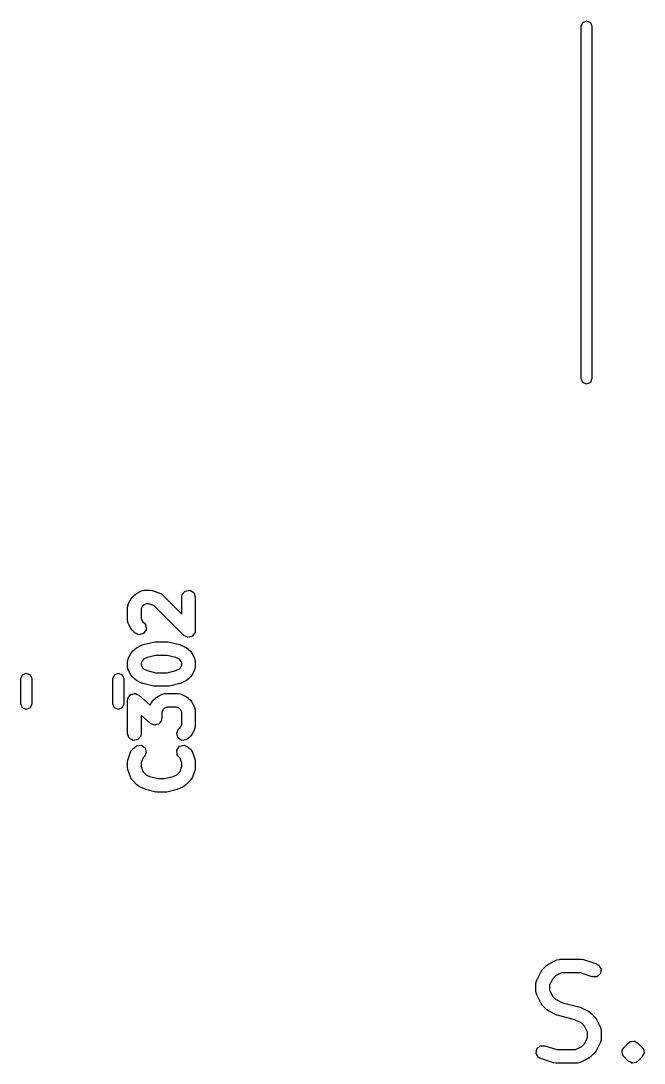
# Model space of a CAD drawing. Extents: x 93.8 to 150, y -109.7 to -90.2.
# Drawn here: x 128.34 to 135.24, y -109.53 to -97.99 of the extents above; entities that cross this region are included whole.
import ezdxf

# ---------------------------------------------------------------- set-up
doc = ezdxf.new("R2010")
doc.units = 0
doc.layers.add('BLACK', color=7, linetype='CONTINUOUS')

msp = doc.modelspace()

# ---------------------------------------------------------------- linework, layer by layer
at = {"layer": 'BLACK', "linetype": 'CONTINUOUS'}
for p, q in [((134.54, -98.05), (134.558, -98.0076)), ((134.54, -101.95), (134.54, -98.05)), ((134.558, -98.0076), (134.6, -97.99)), ((134.6, -97.99), (134.642, -98.0076)), ((134.642, -98.0076), (134.66, -98.05)), ((134.66, -98.05), (134.66, -101.95)), ((134.558, -101.992), (134.54, -101.95)), ((134.66, -101.95), (134.642, -101.992)), ((134.6, -102.01), (134.558, -101.992)), ((134.642, -101.992), (134.6, -102.01)), ((129.673, -104.3), (129.698, -104.293)), ((129.698, -104.293), (129.702, -104.294)), ((129.702, -104.294), (129.707, -104.292)), ((129.707, -104.292), (129.764, -104.292)), ((129.764, -104.292), (129.786, -104.296)), ((130.155, -104.302), (130.205, -104.293)), ((130.205, -104.293), (130.25, -104.319)), ((129.525, -104.448), (129.554, -104.391)), ((129.554, -104.391), (129.567, -104.373)), ((129.567, -104.373), (129.568, -104.371)), ((129.568, -104.371), (129.597, -104.343)), ((129.597, -104.343), (129.615, -104.33)), ((129.615, -104.33), (129.616, -104.329)), ((129.616, -104.329), (129.673, -104.3)), ((129.786, -104.296), (129.788, -104.296)), ((129.788, -104.296), (129.873, -104.325)), ((129.873, -104.325), (129.896, -104.337)), ((129.896, -104.337), (129.899, -104.341)), ((129.899, -104.341), (129.903, -104.343)), ((129.903, -104.343), (130.117, -104.558)), ((130.117, -104.367), (130.122, -104.341)), ((130.117, -104.558), (130.117, -104.367)), ((130.122, -104.341), (130.155, -104.302)), ((130.25, -104.319), (130.267, -104.367)), ((130.267, -104.367), (130.267, -104.739)), ((129.517, -104.481), (129.522, -104.456)), ((129.517, -104.624), (129.517, -104.481)), ((129.522, -104.456), (129.525, -104.452)), ((129.525, -104.452), (129.525, -104.448)), ((129.683, -104.469), (129.667, -104.499)), ((129.667, -104.499), (129.667, -104.607)), ((129.694, -104.457), (129.683, -104.469)), ((129.724, -104.442), (129.694, -104.457)), ((129.752, -104.442), (129.724, -104.442)), ((129.809, -104.461), (129.752, -104.442)), ((130.139, -104.792), (129.809, -104.461)), ((129.519, -104.628), (129.517, -104.624)), ((129.518, -104.633), (129.519, -104.628)), ((129.525, -104.658), (129.518, -104.633)), ((129.667, -104.607), (129.683, -104.637)), ((129.683, -104.637), (129.703, -104.657)), ((129.554, -104.715), (129.525, -104.658)), ((129.555, -104.716), (129.554, -104.715)), ((129.568, -104.734), (129.555, -104.716)), ((129.597, -104.763), (129.568, -104.734)), ((129.722, -104.729), (129.693, -104.771)), ((129.703, -104.657), (129.718, -104.678)), ((129.718, -104.678), (129.722, -104.729)), ((130.267, -104.739), (130.265, -104.755)), ((130.265, -104.755), (130.265, -104.758)), ((129.643, -104.785), (129.597, -104.763)), ((129.693, -104.771), (129.643, -104.785)), ((129.689, -104.894), (129.803, -104.866)), ((129.803, -104.866), (129.818, -104.865)), ((129.818, -104.865), (129.821, -104.864)), ((129.821, -104.864), (129.964, -104.864)), ((129.964, -104.864), (129.979, -104.866)), ((129.979, -104.866), (129.982, -104.866)), ((129.982, -104.866), (130.096, -104.894)), ((130.16, -104.801), (130.139, -104.792)), ((130.179, -104.812), (130.16, -104.801)), ((130.183, -104.812), (130.179, -104.812)), ((130.186, -104.813), (130.183, -104.812)), ((130.208, -104.807), (130.186, -104.813)), ((130.23, -104.804), (130.208, -104.807)), ((130.232, -104.801), (130.23, -104.804)), ((130.235, -104.8), (130.232, -104.801)), ((130.248, -104.782), (130.235, -104.8)), ((130.263, -104.764), (130.248, -104.782)), ((130.264, -104.76), (130.263, -104.764)), ((130.265, -104.758), (130.264, -104.76)), ((129.554, -104.991), (129.567, -104.973)), ((129.567, -104.973), (129.568, -104.971)), ((129.568, -104.971), (129.597, -104.943)), ((129.597, -104.943), (129.615, -104.93)), ((129.615, -104.93), (129.616, -104.929)), ((129.616, -104.929), (129.673, -104.9)), ((129.673, -104.9), (129.686, -104.896)), ((129.686, -104.896), (129.689, -104.894)), ((130.096, -104.894), (130.108, -104.9)), ((130.108, -104.9), (130.112, -104.9)), ((130.112, -104.9), (130.169, -104.929)), ((130.169, -104.929), (130.187, -104.942)), ((130.187, -104.942), (130.188, -104.943)), ((130.188, -104.943), (130.217, -104.971)), ((130.217, -104.971), (130.23, -104.99)), ((129.517, -105.081), (129.522, -105.056)), ((129.517, -105.139), (129.517, -105.081)), ((129.522, -105.056), (129.525, -105.052)), ((129.525, -105.048), (129.554, -104.991)), ((129.525, -105.052), (129.525, -105.048)), ((129.683, -105.069), (129.667, -105.099)), ((129.667, -105.099), (129.667, -105.121)), ((129.694, -105.057), (129.683, -105.069)), ((129.733, -105.038), (129.694, -105.057)), ((129.83, -105.014), (129.733, -105.038)), ((129.955, -105.014), (129.83, -105.014)), ((130.052, -105.038), (129.955, -105.014)), ((130.091, -105.057), (130.052, -105.038)), ((130.102, -105.069), (130.091, -105.057)), ((130.117, -105.099), (130.102, -105.069)), ((130.117, -105.121), (130.117, -105.099)), ((130.23, -104.99), (130.231, -104.991)), ((130.231, -104.991), (130.26, -105.048)), ((130.26, -105.048), (130.267, -105.073)), ((130.267, -105.073), (130.266, -105.077)), ((130.266, -105.077), (130.267, -105.081)), ((130.267, -105.081), (130.267, -105.139)), ((128.353, -105.227), (128.395, -105.209)), ((128.395, -105.209), (128.437, -105.227)), ((129.373, -105.227), (129.415, -105.209)), ((129.415, -105.209), (129.457, -105.227)), ((129.519, -105.143), (129.517, -105.139)), ((129.518, -105.147), (129.519, -105.143)), ((129.525, -105.172), (129.518, -105.147)), ((129.554, -105.229), (129.525, -105.172)), ((129.667, -105.121), (129.683, -105.151)), ((129.683, -105.151), (129.694, -105.163)), ((129.694, -105.163), (129.733, -105.182)), ((129.733, -105.182), (129.83, -105.206)), ((129.83, -105.206), (129.955, -105.206)), ((129.955, -105.206), (130.052, -105.182)), ((130.052, -105.182), (130.091, -105.163)), ((130.091, -105.163), (130.102, -105.151)), ((130.102, -105.151), (130.117, -105.121)), ((130.26, -105.172), (130.231, -105.229)), ((130.263, -105.164), (130.26, -105.168)), ((130.26, -105.168), (130.26, -105.172)), ((130.267, -105.139), (130.263, -105.164)), ((128.335, -105.269), (128.353, -105.227)), ((128.335, -105.551), (128.335, -105.269)), ((128.437, -105.227), (128.455, -105.269)), ((128.455, -105.269), (128.455, -105.551)), ((129.355, -105.269), (129.373, -105.227)), ((129.355, -105.551), (129.355, -105.269)), ((129.457, -105.227), (129.475, -105.269)), ((129.475, -105.269), (129.475, -105.551)), ((129.555, -105.23), (129.554, -105.229)), ((129.568, -105.249), (129.555, -105.23)), ((129.597, -105.277), (129.568, -105.249)), ((129.598, -105.278), (129.597, -105.277)), ((129.616, -105.291), (129.598, -105.278)), ((129.673, -105.32), (129.616, -105.291)), ((129.677, -105.32), (129.673, -105.32)), ((129.689, -105.326), (129.677, -105.32)), ((129.803, -105.354), (129.689, -105.326)), ((130.096, -105.326), (129.982, -105.354)), ((130.099, -105.324), (130.096, -105.326)), ((130.112, -105.32), (130.099, -105.324)), ((130.169, -105.291), (130.112, -105.32)), ((130.17, -105.29), (130.169, -105.291)), ((130.188, -105.277), (130.17, -105.29)), ((130.217, -105.249), (130.188, -105.277)), ((130.218, -105.247), (130.217, -105.249)), ((130.231, -105.229), (130.218, -105.247)), ((129.551, -105.45), (129.555, -105.445)), ((129.555, -105.445), (129.575, -105.442)), ((129.575, -105.442), (129.594, -105.435)), ((129.594, -105.435), (129.6, -105.437)), ((129.6, -105.437), (129.605, -105.436)), ((129.605, -105.436), (129.623, -105.446)), ((129.623, -105.446), (129.642, -105.454)), ((129.806, -105.354), (129.803, -105.354)), ((129.821, -105.356), (129.806, -105.354)), ((129.964, -105.356), (129.821, -105.356)), ((129.845, -105.471), (129.902, -105.443)), ((129.902, -105.443), (129.927, -105.435)), ((129.927, -105.435), (129.931, -105.437)), ((129.931, -105.437), (129.935, -105.435)), ((129.935, -105.435), (130.078, -105.435)), ((129.967, -105.355), (129.964, -105.356)), ((129.982, -105.354), (129.967, -105.355)), ((130.078, -105.435), (130.104, -105.44)), ((130.104, -105.44), (130.107, -105.442)), ((130.107, -105.442), (130.112, -105.443)), ((130.112, -105.443), (130.169, -105.471)), ((128.353, -105.593), (128.335, -105.551)), ((128.455, -105.551), (128.437, -105.593)), ((129.373, -105.593), (129.355, -105.551)), ((129.475, -105.551), (129.457, -105.593)), ((129.517, -105.51), (129.519, -105.499)), ((129.517, -105.881), (129.517, -105.51)), ((129.519, -105.495), (129.52, -105.493)), ((129.519, -105.499), (129.519, -105.495)), ((129.52, -105.493), (129.522, -105.484)), ((129.522, -105.484), (129.535, -105.469)), ((129.535, -105.469), (129.545, -105.452)), ((129.545, -105.452), (129.551, -105.45)), ((129.642, -105.454), (129.768, -105.564)), ((129.768, -105.564), (129.782, -105.534)), ((129.782, -105.534), (129.796, -105.516)), ((129.796, -105.516), (129.797, -105.514)), ((129.797, -105.514), (129.825, -105.486)), ((129.825, -105.486), (129.843, -105.473)), ((129.843, -105.473), (129.845, -105.471)), ((130.169, -105.471), (130.187, -105.485)), ((130.187, -105.485), (130.188, -105.486)), ((130.188, -105.486), (130.217, -105.514)), ((130.217, -105.514), (130.23, -105.532)), ((130.23, -105.532), (130.231, -105.534)), ((130.231, -105.534), (130.26, -105.591)), ((128.395, -105.611), (128.353, -105.593)), ((128.437, -105.593), (128.395, -105.611)), ((129.415, -105.611), (129.373, -105.593)), ((129.457, -105.593), (129.415, -105.611)), ((129.772, -105.766), (129.667, -105.675)), ((129.667, -105.675), (129.667, -105.881)), ((129.911, -105.612), (129.896, -105.642)), ((129.896, -105.642), (129.896, -105.71)), ((129.923, -105.6), (129.911, -105.612)), ((129.953, -105.585), (129.923, -105.6)), ((130.06, -105.585), (129.953, -105.585)), ((130.091, -105.6), (130.06, -105.585)), ((130.102, -105.612), (130.091, -105.6)), ((130.117, -105.642), (130.102, -105.612)), ((130.117, -105.778), (130.117, -105.642)), ((130.26, -105.591), (130.267, -105.616)), ((130.267, -105.616), (130.266, -105.62)), ((130.266, -105.62), (130.267, -105.624)), ((130.267, -105.624), (130.267, -105.796)), ((129.79, -105.774), (129.772, -105.766)), ((129.808, -105.784), (129.79, -105.774)), ((129.814, -105.783), (129.808, -105.784)), ((129.819, -105.785), (129.814, -105.783)), ((129.839, -105.778), (129.819, -105.785)), ((129.858, -105.775), (129.839, -105.778)), ((129.862, -105.77), (129.858, -105.775)), ((129.868, -105.768), (129.862, -105.77)), ((129.878, -105.751), (129.868, -105.768)), ((129.891, -105.736), (129.878, -105.751)), ((129.893, -105.727), (129.891, -105.736)), ((129.895, -105.725), (129.893, -105.727)), ((129.896, -105.71), (129.894, -105.721)), ((129.894, -105.721), (129.895, -105.725)), ((130.102, -105.808), (130.117, -105.778)), ((129.535, -105.93), (129.517, -105.881)), ((129.663, -105.907), (129.63, -105.946)), ((129.667, -105.881), (129.663, -105.907)), ((130.061, -105.875), (130.082, -105.828)), ((130.074, -105.924), (130.061, -105.875)), ((130.082, -105.828), (130.102, -105.808)), ((130.217, -105.906), (130.188, -105.934)), ((130.218, -105.904), (130.217, -105.906)), ((130.231, -105.886), (130.218, -105.904)), ((130.26, -105.829), (130.231, -105.886)), ((130.263, -105.821), (130.26, -105.825)), ((130.26, -105.825), (130.26, -105.829)), ((130.267, -105.796), (130.263, -105.821)), ((129.579, -105.955), (129.535, -105.93)), ((129.63, -105.946), (129.579, -105.955)), ((129.597, -106.028), (129.618, -106.013)), ((129.618, -106.013), (129.669, -106.009)), ((129.669, -106.009), (129.711, -106.038)), ((130.063, -106.062), (130.092, -106.02)), ((130.116, -105.954), (130.074, -105.924)), ((130.092, -106.02), (130.142, -106.007)), ((130.167, -105.949), (130.116, -105.954)), ((130.142, -106.007), (130.188, -106.028)), ((130.188, -105.934), (130.167, -105.949)), ((129.521, -106.172), (129.55, -106.086)), ((129.55, -106.086), (129.562, -106.063)), ((129.562, -106.063), (129.566, -106.061)), ((129.566, -106.061), (129.568, -106.057)), ((129.568, -106.057), (129.597, -106.028)), ((129.703, -106.134), (129.687, -106.151)), ((129.724, -106.088), (129.703, -106.134)), ((129.711, -106.038), (129.724, -106.088)), ((130.067, -106.113), (130.063, -106.062)), ((130.082, -106.134), (130.067, -106.113)), ((130.098, -106.151), (130.082, -106.134)), ((130.188, -106.028), (130.217, -106.057)), ((130.217, -106.057), (130.232, -106.078)), ((130.232, -106.078), (130.232, -106.083)), ((130.232, -106.083), (130.235, -106.086)), ((130.235, -106.086), (130.264, -106.172)), ((129.517, -106.196), (129.521, -106.174)), ((129.517, -106.253), (129.517, -106.196)), ((129.518, -106.254), (129.517, -106.253)), ((129.521, -106.277), (129.518, -106.254)), ((129.521, -106.174), (129.521, -106.172)), ((129.687, -106.151), (129.667, -106.208)), ((129.667, -106.208), (129.667, -106.241)), ((129.667, -106.241), (129.687, -106.298)), ((130.117, -106.208), (130.098, -106.151)), ((130.098, -106.298), (130.117, -106.241)), ((130.117, -106.241), (130.117, -106.208)), ((130.264, -106.172), (130.267, -106.194)), ((130.267, -106.253), (130.264, -106.275)), ((130.267, -106.194), (130.267, -106.196)), ((130.267, -106.196), (130.267, -106.253)), ((129.55, -106.362), (129.521, -106.277)), ((129.553, -106.366), (129.55, -106.362)), ((129.553, -106.37), (129.553, -106.366)), ((129.568, -106.392), (129.553, -106.37)), ((129.687, -106.298), (129.723, -106.334)), ((129.723, -106.334), (129.761, -106.354)), ((129.761, -106.354), (129.859, -106.378)), ((129.926, -106.378), (130.023, -106.354)), ((130.023, -106.354), (130.062, -106.334)), ((130.062, -106.334), (130.098, -106.298)), ((130.235, -106.362), (130.223, -106.385)), ((130.264, -106.277), (130.235, -106.362)), ((130.264, -106.275), (130.264, -106.277)), ((129.625, -106.449), (129.568, -106.392)), ((129.627, -106.449), (129.625, -106.449)), ((129.645, -106.463), (129.627, -106.449)), ((129.702, -106.491), (129.645, -106.463)), ((129.859, -106.378), (129.926, -106.378)), ((130.14, -106.463), (130.083, -106.491)), ((130.141, -106.462), (130.14, -106.463)), ((130.16, -106.449), (130.141, -106.462)), ((130.217, -106.392), (130.16, -106.449)), ((130.219, -106.388), (130.217, -106.392)), ((130.223, -106.385), (130.219, -106.388)), ((129.705, -106.492), (129.702, -106.491)), ((129.717, -106.497), (129.705, -106.492)), ((129.831, -106.526), (129.717, -106.497)), ((129.835, -106.525), (129.831, -106.526)), ((129.85, -106.528), (129.835, -106.525)), ((129.935, -106.528), (129.85, -106.528)), ((129.939, -106.527), (129.935, -106.528)), ((129.953, -106.526), (129.939, -106.527)), ((130.068, -106.497), (129.953, -106.526)), ((130.071, -106.495), (130.068, -106.497)), ((130.083, -106.491), (130.071, -106.495)), ((134.11, -108.495), (134.158, -108.447)), ((134.158, -108.447), (134.176, -108.434)), ((134.176, -108.434), (134.177, -108.433)), ((134.177, -108.433), (134.272, -108.385)), ((134.272, -108.385), (134.297, -108.378)), ((134.297, -108.378), (134.302, -108.379)), ((134.302, -108.379), (134.306, -108.377)), ((134.306, -108.377), (134.544, -108.377)), ((134.544, -108.377), (134.566, -108.381)), ((134.566, -108.381), (134.568, -108.381)), ((134.568, -108.381), (134.711, -108.429)), ((134.711, -108.429), (134.734, -108.441)), ((134.734, -108.441), (134.76, -108.485)), ((134.048, -108.609), (134.096, -108.514)), ((134.096, -108.514), (134.109, -108.496)), ((134.109, -108.496), (134.11, -108.495)), ((134.255, -108.562), (134.225, -108.592)), ((134.324, -108.527), (134.255, -108.562)), ((134.532, -108.527), (134.324, -108.527)), ((134.663, -108.571), (134.532, -108.527)), ((134.753, -108.536), (134.714, -108.57)), ((134.76, -108.485), (134.753, -108.536)), ((134.04, -108.643), (134.045, -108.617)), ((134.04, -108.738), (134.04, -108.643)), ((134.045, -108.617), (134.048, -108.614)), ((134.048, -108.614), (134.048, -108.609)), ((134.225, -108.592), (134.19, -108.661)), ((134.19, -108.661), (134.19, -108.72)), ((134.714, -108.57), (134.663, -108.571)), ((134.042, -108.742), (134.04, -108.738)), ((134.041, -108.747), (134.042, -108.742)), ((134.048, -108.772), (134.041, -108.747)), ((134.096, -108.867), (134.048, -108.772)), ((134.19, -108.72), (134.225, -108.789)), ((134.225, -108.789), (134.255, -108.819)), ((134.097, -108.868), (134.096, -108.867)), ((134.11, -108.886), (134.097, -108.868)), ((134.158, -108.934), (134.11, -108.886)), ((134.255, -108.819), (134.332, -108.858)), ((134.332, -108.858), (134.515, -108.903)), ((134.515, -108.903), (134.526, -108.909)), ((134.526, -108.909), (134.53, -108.909)), ((134.53, -108.909), (134.625, -108.957)), ((134.159, -108.935), (134.158, -108.934)), ((134.177, -108.948), (134.159, -108.935)), ((134.272, -108.996), (134.177, -108.948)), ((134.276, -108.996), (134.272, -108.996)), ((134.288, -109.001), (134.276, -108.996)), ((134.47, -109.047), (134.288, -109.001)), ((134.625, -108.957), (134.643, -108.97)), ((134.643, -108.97), (134.645, -108.971)), ((134.645, -108.971), (134.692, -109.018)), ((134.692, -109.018), (134.705, -109.037)), ((134.547, -109.085), (134.47, -109.047)), ((134.578, -109.116), (134.547, -109.085)), ((134.612, -109.184), (134.578, -109.116)), ((134.705, -109.037), (134.706, -109.038)), ((134.706, -109.038), (134.754, -109.133)), ((134.754, -109.133), (134.761, -109.158)), ((134.578, -109.313), (134.612, -109.244)), ((134.612, -109.244), (134.612, -109.184)), ((134.761, -109.158), (134.76, -109.162)), ((134.76, -109.162), (134.762, -109.167)), ((134.762, -109.167), (134.762, -109.262)), ((134.042, -109.42), (134.05, -109.369)), ((134.05, -109.369), (134.088, -109.335)), ((134.088, -109.335), (134.139, -109.334)), ((134.139, -109.334), (134.271, -109.377)), ((134.479, -109.377), (134.547, -109.343)), ((134.547, -109.343), (134.578, -109.313)), ((134.754, -109.295), (134.706, -109.391)), ((134.757, -109.288), (134.754, -109.291)), ((134.754, -109.291), (134.754, -109.295)), ((134.762, -109.262), (134.757, -109.288)), ((134.995, -109.385), (135.007, -109.369)), ((135.007, -109.369), (135.015, -109.352)), ((135.015, -109.352), (135.062, -109.304)), ((135.062, -109.304), (135.071, -109.298)), ((135.071, -109.298), (135.072, -109.296)), ((135.072, -109.296), (135.076, -109.295)), ((135.076, -109.295), (135.078, -109.292)), ((135.076, -109.295), (135.076, -109.295)), ((135.078, -109.292), (135.08, -109.292)), ((135.08, -109.292), (135.084, -109.289)), ((135.084, -109.289), (135.103, -109.287)), ((135.103, -109.287), (135.122, -109.282)), ((135.122, -109.282), (135.125, -109.284)), ((135.125, -109.284), (135.129, -109.283)), ((135.129, -109.283), (135.131, -109.285)), ((135.131, -109.285), (135.135, -109.285)), ((135.135, -109.285), (135.151, -109.296)), ((135.151, -109.296), (135.169, -109.304)), ((135.169, -109.304), (135.216, -109.352)), ((135.216, -109.352), (135.222, -109.36)), ((135.222, -109.36), (135.225, -109.362)), ((135.225, -109.362), (135.225, -109.365)), ((135.225, -109.365), (135.231, -109.373)), ((134.069, -109.464), (134.042, -109.42)), ((134.092, -109.476), (134.069, -109.464)), ((134.235, -109.524), (134.092, -109.476)), ((134.271, -109.377), (134.479, -109.377)), ((134.625, -109.472), (134.53, -109.519)), ((134.626, -109.471), (134.625, -109.472)), ((134.645, -109.458), (134.626, -109.471)), ((134.692, -109.41), (134.645, -109.458)), ((134.693, -109.409), (134.692, -109.41)), ((134.706, -109.391), (134.693, -109.409)), ((134.993, -109.398), (134.996, -109.392)), ((134.998, -109.417), (134.993, -109.398)), ((134.996, -109.392), (134.995, -109.385)), ((135, -109.436), (134.998, -109.417)), ((135.006, -109.445), (135, -109.436)), ((135.006, -109.448), (135.006, -109.445)), ((135.009, -109.45), (135.006, -109.448)), ((135.015, -109.458), (135.009, -109.45)), ((135.062, -109.505), (135.015, -109.458)), ((135.216, -109.458), (135.169, -109.505)), ((135.224, -109.44), (135.216, -109.458)), ((135.236, -109.424), (135.224, -109.44)), ((135.231, -109.373), (135.233, -109.392)), ((135.233, -109.392), (135.238, -109.411)), ((135.238, -109.411), (135.235, -109.417)), ((135.235, -109.417), (135.236, -109.424)), ((134.236, -109.523), (134.235, -109.524)), ((134.258, -109.527), (134.236, -109.523)), ((134.496, -109.527), (134.258, -109.527)), ((134.501, -109.526), (134.496, -109.527)), ((134.505, -109.527), (134.501, -109.526)), ((134.53, -109.519), (134.505, -109.527)), ((135.08, -109.514), (135.062, -109.505)), ((135.096, -109.525), (135.08, -109.514)), ((135.099, -109.525), (135.096, -109.525)), ((135.102, -109.526), (135.099, -109.525)), ((135.106, -109.526), (135.102, -109.526)), ((135.109, -109.527), (135.106, -109.526)), ((135.128, -109.522), (135.109, -109.527)), ((135.147, -109.52), (135.128, -109.522)), ((135.151, -109.518), (135.147, -109.52)), ((135.153, -109.517), (135.151, -109.518)), ((135.155, -109.515), (135.153, -109.517)), ((135.158, -109.514), (135.155, -109.515)), ((135.155, -109.515), (135.155, -109.515)), ((135.16, -109.511), (135.158, -109.514)), ((135.169, -109.505), (135.16, -109.511))]:
    msp.add_line(p, q, dxfattribs=at)

doc.saveas('drawing.dxf')
